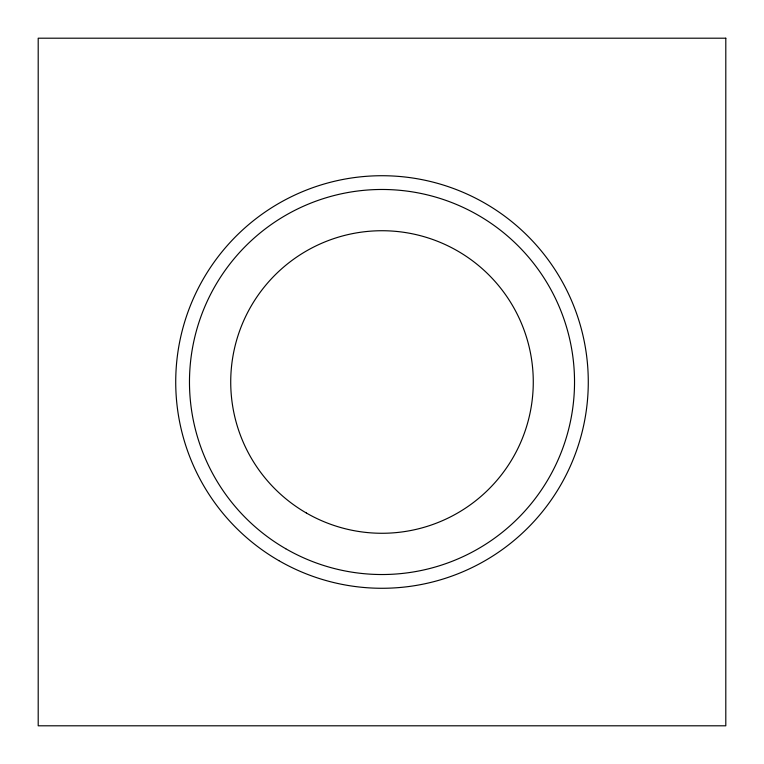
<?xml version="1.0" encoding="UTF-8"?>
<svg xmlns="http://www.w3.org/2000/svg" width="764" height="764" viewBox="0 0 764 764"><rect width="100%" height="100%" fill="white"/><g stroke="black" fill="none" stroke-linecap="round" stroke-linejoin="round"><path stroke-width="1.15" d="M725.8 38.2L38.2 38.2L38.2 725.8L725.8 725.8L725.8 38.2M306.364 513.007A151.272 151.272 0 0 0 533.272 382A151.272 151.272 0 0 0 306.364 250.993A151.272 151.272 0 0 0 306.364 513.007M285.736 548.733A192.528 192.528 0 0 0 574.528 382A192.528 192.528 0 0 0 285.736 215.267A192.528 192.528 0 0 0 285.736 548.733M278.86 560.642A206.28 206.28 0 0 0 588.28 382A206.28 206.28 0 0 0 278.86 203.358A206.28 206.28 0 0 0 278.86 560.642"/></g></svg>
